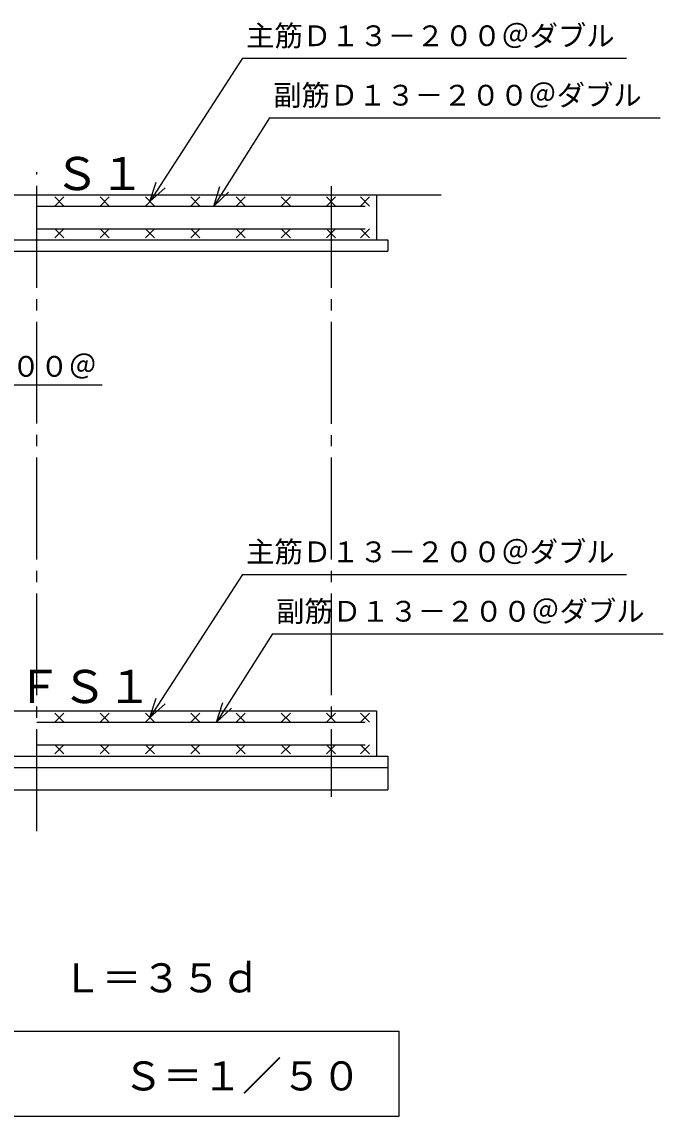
# Model space of a CAD drawing. Units: millimetres, scale not verified. Extents: x -14850 to 14850, y -10500 to 10500.
# Drawn here: x 1347 to 4179, y -1924 to 2911 of the extents above; entities that cross this region are included whole.
import ezdxf
from ezdxf.enums import TextEntityAlignment as Align

# ---------------------------------------------------------------- set-up
doc = ezdxf.new("R2010")
doc.units = ezdxf.units.MM
doc.header["$LTSCALE"] = 50
doc.linetypes.add('CHAIN2', pattern=[12, 9, -1, 1, -1])
doc.layers.add('0-2_機器', color=5, linetype='Continuous', lineweight=25)
doc.layers.add('0-7_文字', color=5, linetype='Continuous', lineweight=25)
doc.styles.add('ＭＳ ゴシック', font='')
doc.styles.get('ＭＳ ゴシック').set_extended_font_data('MS Gothic')

msp = doc.modelspace()

# ---------------------------------------------------------------- linework, layer by layer
at = {"layer": '0-2_機器', "color": 2}
for p, q in [((2321.31, 2749.75), (1912.68, 2117.02)), ((2321.31, 2749.75), (4017.63, 2749.75)), ((2440.65, 2487.13), (2193.97, 2097.02)), ((2440.65, 2487.13), (4166.24, 2487.13)), ((1912.68, 2117.02), (1940.27, 2202.69)), ((1912.68, 2117.02), (1979.41, 2177.41)), ((2193.97, 2097.02), (2220.74, 2182.95)), ((-416.92, 2147.02), (3199.57, 2147.02)), ((2193.97, 2097.02), (2260.12, 2158.05)), ((2912.68, 2147.02), (2912.68, 1947.02)), ((237.68, 1897.02), (2962.68, 1897.02)), ((2321.31, 469.75), (1912.68, -162.98)), ((2321.31, 469.75), (4017.63, 469.75)), ((2453.62, 207.13), (2206.94, -182.98)), ((2453.62, 207.13), (4179.21, 207.13)), ((1912.68, -162.98), (1940.27, -77.32)), ((1912.68, -162.98), (1979.41, -102.59)), ((2206.94, -182.98), (2233.72, -97.06)), ((2206.94, -182.98), (2273.09, -121.95)), ((2912.68, -132.98), (2912.68, -332.98)), ((-137.32, -332.98), (2962.68, -332.98)), ((2962.68, -332.98), (2962.68, -482.98)), ((-137.32, -382.98), (2962.68, -382.98)), ((-137.32, -482.98), (2962.68, -482.98))]:
    msp.add_line(p, q, dxfattribs=at)
at = {"layer": '0-2_機器', "color": 2, "linetype": 'CHAIN2'}
for p, q in [((1412.68, -664.38), (1412.68, 2247.32)), ((2712.68, 2185.41), (2712.68, -512.75))]:
    msp.add_line(p, q, dxfattribs=at)
at = {"layer": '0-2_機器', "color": 3}
for p, q in [((1532.68, 2137.02), (1492.68, 2097.02)), ((1492.68, 2137.02), (1532.68, 2097.02)), ((1732.68, 2137.02), (1692.68, 2097.02)), ((1692.68, 2137.02), (1732.68, 2097.02)), ((1932.68, 2137.02), (1892.68, 2097.02)), ((1892.68, 2137.02), (1932.68, 2097.02)), ((2132.68, 2137.02), (2092.68, 2097.02)), ((2092.68, 2137.02), (2132.68, 2097.02)), ((2332.68, 2137.02), (2292.68, 2097.02)), ((2292.68, 2137.02), (2332.68, 2097.02)), ((2532.68, 2137.02), (2492.68, 2097.02)), ((2492.68, 2137.02), (2532.68, 2097.02)), ((2732.68, 2137.02), (2692.68, 2097.02)), ((2692.68, 2137.02), (2732.68, 2097.02)), ((2882.68, 2137.02), (2842.68, 2097.02)), ((2842.68, 2137.02), (2882.68, 2097.02)), ((1412.68, 2097.02), (2862.68, 2097.02)), ((1412.68, 1997.02), (2862.68, 1997.02)), ((1532.68, 1997.02), (1492.68, 1957.02)), ((1492.68, 1997.02), (1532.68, 1957.02)), ((1732.68, 1997.02), (1692.68, 1957.02)), ((1692.68, 1997.02), (1732.68, 1957.02)), ((1932.68, 1997.02), (1892.68, 1957.02)), ((1892.68, 1997.02), (1932.68, 1957.02)), ((2132.68, 1997.02), (2092.68, 1957.02)), ((2092.68, 1997.02), (2132.68, 1957.02)), ((2332.68, 1997.02), (2292.68, 1957.02)), ((2292.68, 1997.02), (2332.68, 1957.02)), ((2532.68, 1997.02), (2492.68, 1957.02)), ((2492.68, 1997.02), (2532.68, 1957.02)), ((2732.68, 1997.02), (2692.68, 1957.02)), ((2692.68, 1997.02), (2732.68, 1957.02)), ((2882.68, 1997.02), (2842.68, 1957.02)), ((2842.68, 1997.02), (2882.68, 1957.02)), ((1492.68, -142.98), (1532.68, -182.98)), ((1532.68, -142.98), (1492.68, -182.98)), ((1692.68, -142.98), (1732.68, -182.98)), ((1732.68, -142.98), (1692.68, -182.98)), ((1892.68, -142.98), (1932.68, -182.98)), ((1932.68, -142.98), (1892.68, -182.98)), ((2092.68, -142.98), (2132.68, -182.98)), ((2132.68, -142.98), (2092.68, -182.98)), ((2292.68, -142.98), (2332.68, -182.98)), ((2332.68, -142.98), (2292.68, -182.98)), ((2492.68, -142.98), (2532.68, -182.98)), ((2532.68, -142.98), (2492.68, -182.98)), ((2692.68, -142.98), (2732.68, -182.98)), ((2732.68, -142.98), (2692.68, -182.98)), ((2882.68, -142.98), (2842.68, -182.98)), ((2842.68, -142.98), (2882.68, -182.98)), ((1412.68, -182.98), (2862.68, -182.98)), ((1412.68, -282.98), (2862.68, -282.98)), ((1492.68, -282.98), (1532.68, -322.98)), ((1532.68, -282.98), (1492.68, -322.98)), ((1692.68, -282.98), (1732.68, -322.98)), ((1732.68, -282.98), (1692.68, -322.98)), ((1892.68, -282.98), (1932.68, -322.98)), ((1932.68, -282.98), (1892.68, -322.98)), ((2092.68, -282.98), (2132.68, -322.98)), ((2132.68, -282.98), (2092.68, -322.98)), ((2292.68, -282.98), (2332.68, -322.98)), ((2332.68, -282.98), (2292.68, -322.98)), ((2492.68, -282.98), (2532.68, -322.98)), ((2532.68, -282.98), (2492.68, -322.98)), ((2692.68, -282.98), (2732.68, -322.98)), ((2732.68, -282.98), (2692.68, -322.98)), ((2882.68, -282.98), (2842.68, -322.98)), ((2842.68, -282.98), (2882.68, -322.98)), ((-187.33, -1548.79), (3012.68, -1548.79)), ((3012.68, -1923.8), (3012.68, -1548.79)), ((-187.33, -1923.8), (3012.68, -1923.8))]:
    msp.add_line(p, q, dxfattribs=at)
at = {"layer": '0-2_機器', "color": 2}
for points in [[(237.68, 1947.02), (237.68, -132.98), (2912.68, -132.98)], [(237.68, 1947.02), (2962.68, 1947.02), (2962.68, 1897.02)]]:
    msp.add_lwpolyline(points, dxfattribs=at)
at = {"layer": '0-7_文字', "color": 2}
msp.add_line((276.24, 1307.02), (1701.33, 1307.02), dxfattribs=at)

# ---------------------------------------------------------------- texts
at = {"layer": '0-2_機器', "color": 4, "style": 'ＭＳ ゴシック'}
for s, height, p in [('主筋Ｄ１３－２００＠ダブル', 91.79, (2337.38, 2775.79)), ('副筋Ｄ１３－２００＠ダブル', 91.79, (2456.72, 2513.18)), ('Ｓ１', 146.6, (1489.25, 2123.41)), ('主筋Ｄ１３－２００＠ダブル', 91.79, (2337.38, 495.79)), ('副筋Ｄ１３－２００＠ダブル', 91.79, (2469.7, 233.17)), ('ＦＳ１', 146.6, (1322.68, -142.98)), ('Ｌ＝３５ｄ', 128.4, (1525.06, -1415.66)), ('Ｓ＝１／５０', 128.4, (1794.46, -1848.88))]:
    msp.add_text(s, height=height, dxfattribs=at).set_placement(p, align=Align.BOTTOM_LEFT)
at = {"layer": '0-7_文字', "color": 4, "style": 'ＭＳ ゴシック'}
msp.add_text('帯筋\u3000Ｄ１０－１００＠', height=91.79, dxfattribs=at).set_placement((300.71, 1315.27), align=Align.BOTTOM_LEFT)

doc.saveas('drawing.dxf')
